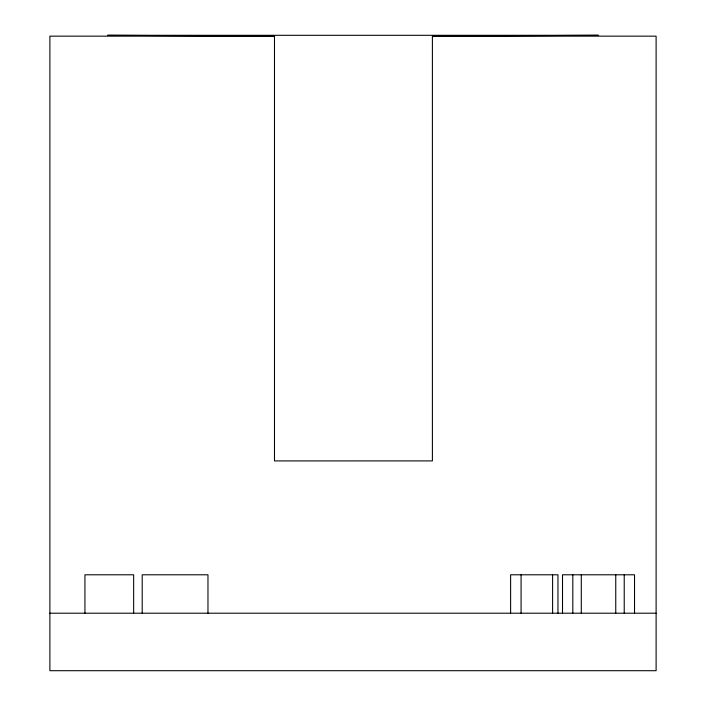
<?xml version="1.0" encoding="UTF-8"?>
<svg xmlns="http://www.w3.org/2000/svg" width="706" height="706" viewBox="0 0 706 706"><rect width="100%" height="100%" fill="white"/><g stroke="black" fill="none" stroke-linecap="round" stroke-linejoin="round"><path stroke-width="1.06" d="M432.399 36.156L598.45 35.3L107.55 35.3L274.484 36.156L274.484 460.921L432.399 460.903L432.399 36.156L656.112 36.156L656.112 670.7L49.888 670.7L49.888 36.156L274.484 36.156M49.888 613.205L656.112 613.205M634.526 613.205L634.526 574.79L562.514 574.79L562.514 613.205M624.228 574.79L624.228 613.205M615.756 574.79L615.756 613.205M581.285 574.79L581.285 613.205M572.813 574.79L572.813 613.205M557.961 613.205L557.961 574.79L510.614 574.79L510.614 613.205M552.604 574.79L552.604 613.205M521.072 574.79L521.072 613.205M207.97 613.205L207.97 574.79L142.197 574.79L142.197 613.205M133.655 613.205L133.655 574.79L84.932 574.79L84.932 613.205"/></g></svg>
